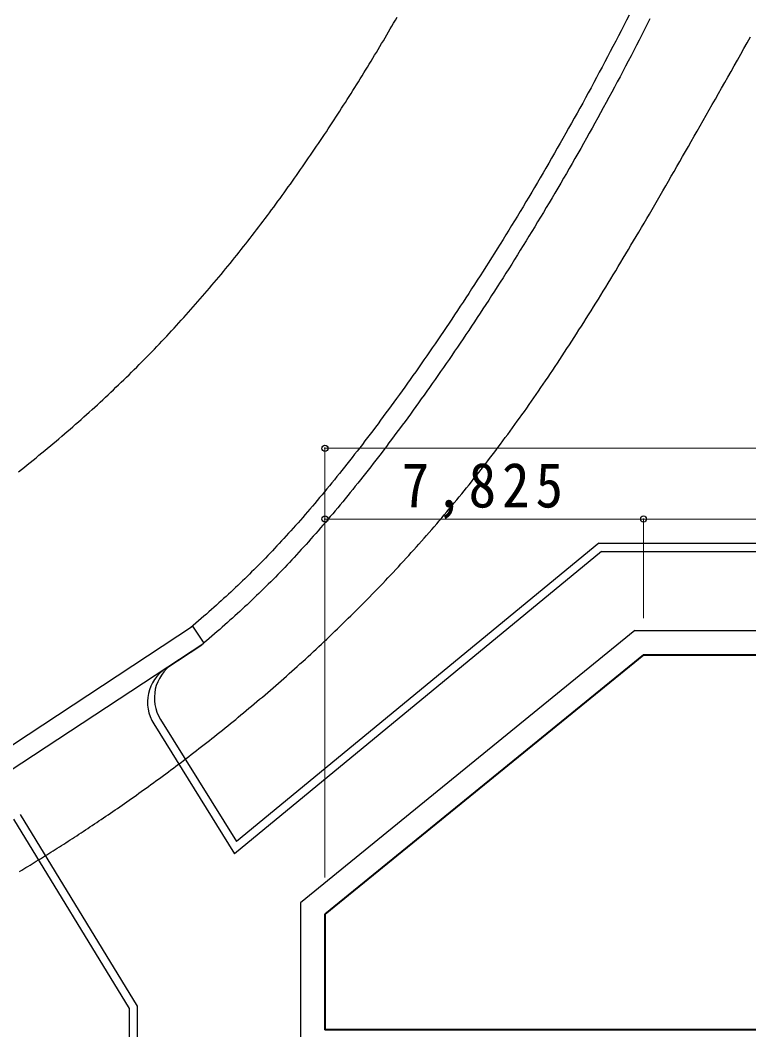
# Model space of a CAD drawing. Units: millimetres at full size, sheet at 1:300; details may follow other scales. Extents: x -143947 to 121650, y -84600 to 84600.
# Drawn here: x -83135 to -65240, y -12034 to 12748 of the extents above; entities that cross this region are included whole.
import ezdxf

# ---------------------------------------------------------------- set-up
doc = ezdxf.new("R2010")
doc.units = ezdxf.units.MM
doc.header["$LTSCALE"] = 300
doc.header["$PDMODE"] = 32
doc.header["$PDSIZE"] = 150
doc.linetypes.add('DASHED1', pattern=[1.8, 1.2, -0.6])
doc.layers.add('0-2_寸法', color=7, linetype='Continuous')
doc.layers.add('0-7_ハッチ', color=3, linetype='Continuous', lineweight=25)
doc.styles.add('ＭＳ ゴシック', font='')
doc.styles.get('ＭＳ ゴシック').set_extended_font_data('MS Gothic')

msp = doc.modelspace()

# ---------------------------------------------------------------- linework, layer by layer
at = {"layer": '0-7_ハッチ', "color": 4, "lineweight": 9}
for p, q in [((-75651.6, 2239.9), (-75651.6, -7000.6)), ((-75651.6, 2239.9), (43798.4, 2239.9)), ((-75651.6, 503.2), (-67827.1, 503.2)), ((-75651.6, 503.2), (-75651.6, -8298.7)), ((-67827.1, 503.2), (-67827.1, -1932.6)), ((-67827.1, 503.2), (43798.4, 503.2))]:
    msp.add_line(p, q, dxfattribs=at)
at = {"layer": '0-7_ハッチ'}
for p, q in [((-68927.8, -92.6), (-77824.6, -7411.5)), ((-68927.8, -92.6), (-58550.9, -92.6)), ((-68856.1, -292.6), (-77873.8, -7711)), ((-68856.1, -292.6), (-57850.9, -292.6)), ((-85632.8, -6544.3), (-78905.1, -2128.9)), ((-78905.1, -2128.9), (-78627.8, -2544.9)), ((-68040.3, -2232.6), (-76251.6, -8913.4)), ((-68040.3, -2232.6), (62227.5, -2232.6)), ((-85350.4, -6957), (-78627.8, -2544.9)), ((-79556.1, -3161.3), (-78677.3, -2583.8)), ((-79688.8, -4415.5), (-77824.6, -7411.5)), ((-79856, -4525.3), (-77873.8, -7711)), ((-83302.6, -6859.6), (-80462.8, -11510.4)), ((-83135.4, -6749.7), (-80262.8, -11454.1)), ((-76251.6, -8913.4), (-76251.6, -14132.6)), ((-80462.8, -11510.4), (-80462.8, -14136.4)), ((-80262.8, -11454.1), (-80262.8, -14136.4))]:
    msp.add_line(p, q, dxfattribs=at)
at = {"layer": '0-7_ハッチ', "color": 6, "lineweight": 40}
for p, q in [((-67827.1, -2832.6), (-75651.6, -9198.7)), ((-67827.1, -2832.6), (43798.4, -2832.6)), ((-75651.6, -9198.7), (-75651.6, -12032.6)), ((-45651.6, -12032.6), (-75651.6, -12032.6))]:
    msp.add_line(p, q, dxfattribs=at)
at = {"layer": '0-7_ハッチ'}
for points in [[(-74344.8, 12029.7), (-74301.8, 12101.6), (-74258.9, 12173.5), (-74216.1, 12245.4), (-74173.6, 12317.2), (-74131.2, 12389), (-74088.9, 12460.8), (-74046.8, 12532.5), (-74004.9, 12604.2), (-73963.2, 12675.8), (-73921.6, 12747.4), (-73880.2, 12819)], [(-68181.2, 12874.7), (-68246.5, 12746.1), (-68312.1, 12617.7), (-68377.9, 12489.4), (-68443.9, 12361.3), (-68510.2, 12233.3), (-68576.7, 12105.5), (-68643.4, 11978), (-68710.3, 11850.6), (-68777.4, 11723.4), (-68844.7, 11596.5), (-68912.2, 11469.8), (-68979.9, 11343.3), (-69047.7, 11217.1), (-69115.8, 11091.1), (-69184, 10965.5), (-69252.3, 10840.1), (-69320.8, 10715), (-69389.5, 10590.2), (-69458.3, 10465.7), (-69527.2, 10341.5), (-69596.3, 10217.6), (-69665.5, 10094.1), (-69734.8, 9971), (-69804.2, 9848.2), (-69873.7, 9725.7), (-69943.4, 9603.7)], [(-67669.7, 12778.3), (-67735.2, 12648.7), (-67801, 12519.3), (-67867, 12389.9), (-67933.2, 12260.8), (-67999.7, 12131.8), (-68066.4, 12003), (-68133.4, 11874.3), (-68200.5, 11745.9), (-68267.9, 11617.6), (-68335.4, 11489.6), (-68403.2, 11361.8), (-68471.1, 11234.3), (-68539.3, 11106.9), (-68607.6, 10979.9), (-68676.1, 10853.1), (-68744.7, 10726.6), (-68813.6, 10600.3), (-68882.5, 10474.4), (-68951.7, 10348.7), (-69020.9, 10223.4), (-69090.3, 10098.4), (-69159.9, 9973.7), (-69229.5, 9849.3), (-69299.3, 9725.4), (-69369.2, 9601.7), (-69439.2, 9478.4), (-69509.3, 9355.5)], [(-76149.9, 9223.6), (-76100.6, 9295), (-76051.4, 9366.4), (-76002.4, 9437.9), (-75953.6, 9509.4), (-75904.9, 9581), (-75856.4, 9652.7), (-75808, 9724.4), (-75759.8, 9796.1), (-75711.8, 9867.9), (-75663.9, 9939.7), (-75616.1, 10011.6), (-75568.6, 10083.5), (-75521.2, 10155.4), (-75473.9, 10227.4), (-75426.8, 10299.4), (-75379.9, 10371.4), (-75333.1, 10443.5), (-75286.5, 10515.5), (-75240.1, 10587.6), (-75193.8, 10659.7), (-75147.7, 10731.9), (-75101.7, 10804), (-75055.9, 10876.1), (-75010.2, 10948.3), (-74964.7, 11020.4), (-74919.4, 11092.6), (-74874.2, 11164.7), (-74829.2, 11236.9), (-74784.4, 11309), (-74739.7, 11381.1), (-74695.2, 11453.3), (-74650.8, 11525.4), (-74606.6, 11597.5), (-74562.6, 11669.6), (-74518.7, 11741.6), (-74475, 11813.7), (-74431.4, 11885.7), (-74388, 11957.7), (-74344.8, 12029.7)], [(-69943.4, 9603.7), (-70013.1, 9482), (-70082.9, 9360.7), (-70152.7, 9239.8), (-70222.7, 9119.3), (-70292.7, 8999.2), (-70362.8, 8879.5), (-70432.9, 8760.2), (-70503.1, 8641.4), (-70573.3, 8523.1), (-70643.6, 8405.2), (-70713.9, 8287.7), (-70784.2, 8170.7), (-70854.6, 8054.2), (-70924.9, 7938.1), (-70995.3, 7822.5), (-71065.6, 7707.4), (-71136, 7592.8), (-71206.4, 7478.7), (-71276.7, 7365.1), (-71347, 7252.1), (-71417.3, 7139.5), (-71487.6, 7027.4), (-71557.8, 6915.9), (-71628, 6804.9), (-71698.2, 6694.5), (-71768.3, 6584.5), (-71838.3, 6475.2), (-71908.3, 6366.3), (-71978.2, 6258.1), (-72048, 6150.4), (-72117.8, 6043.2), (-72187.4, 5936.6), (-72257, 5830.6), (-72326.5, 5725.1), (-72395.9, 5620.3), (-72465.2, 5516), (-72534.4, 5412.3), (-72603.4, 5309.2), (-72672.4, 5206.7)], [(-78200.9, 6509.1), (-78145.1, 6576.6), (-78089.5, 6644.2), (-78034, 6711.9), (-77978.7, 6779.8), (-77923.6, 6847.8), (-77868.7, 6915.9), (-77813.9, 6984.2), (-77759.3, 7052.5), (-77704.9, 7121), (-77650.7, 7189.6), (-77596.6, 7258.3), (-77542.7, 7327.2), (-77488.9, 7396.1), (-77435.4, 7465.2), (-77382, 7534.4), (-77328.8, 7603.7), (-77275.7, 7673.1), (-77222.8, 7742.6), (-77170.1, 7812.2), (-77117.5, 7881.9), (-77065.1, 7951.7), (-77012.9, 8021.6), (-76960.8, 8091.6), (-76908.9, 8161.7), (-76857.2, 8231.9), (-76805.6, 8302.2), (-76754.2, 8372.6), (-76703, 8443.1), (-76651.9, 8513.7), (-76601, 8584.3), (-76550.2, 8655), (-76499.6, 8725.8), (-76449.2, 8796.7), (-76398.9, 8867.7), (-76348.8, 8938.7), (-76298.8, 9009.8), (-76249, 9081), (-76199.4, 9152.3), (-76149.9, 9223.6)], [(-69509.3, 9355.5), (-69579.4, 9233), (-69649.7, 9110.9), (-69720.1, 8989.1), (-69790.5, 8867.8), (-69861, 8746.9), (-69931.6, 8626.4), (-70002.2, 8506.4), (-70072.8, 8386.7), (-70143.6, 8267.5), (-70214.3, 8148.8), (-70285.1, 8030.5), (-70355.9, 7912.7), (-70426.7, 7795.4), (-70497.6, 7678.5), (-70568.4, 7562.1), (-70639.3, 7446.2), (-70710.2, 7330.8), (-70781, 7215.9), (-70851.9, 7101.5), (-70922.7, 6987.6), (-70993.5, 6874.2), (-71064.3, 6761.4), (-71135, 6649.1), (-71205.7, 6537.3), (-71276.3, 6426), (-71346.9, 6315.3), (-71417.5, 6205.2), (-71487.9, 6095.5), (-71558.4, 5986.5), (-71628.7, 5878), (-71699, 5770), (-71769.2, 5662.7), (-71839.3, 5555.8), (-71909.3, 5449.6), (-71979.2, 5344), (-72049, 5238.9), (-72118.7, 5134.4), (-72188.3, 5030.5), (-72257.8, 4927.2)], [(-80526.3, 3983.9), (-80462.8, 4046), (-80399.5, 4108.3), (-80336.5, 4170.6), (-80273.7, 4233.1), (-80211.1, 4295.8), (-80148.7, 4358.5), (-80086.5, 4421.5), (-80024.5, 4484.5), (-79962.7, 4547.7), (-79901.1, 4611.1), (-79839.7, 4674.6), (-79778.6, 4738.2), (-79717.6, 4802), (-79656.8, 4865.9), (-79596.3, 4930), (-79535.9, 4994.2), (-79475.8, 5058.5), (-79415.8, 5123), (-79356.1, 5187.6), (-79296.5, 5252.4), (-79237.1, 5317.3), (-79178, 5382.3), (-79119, 5447.5), (-79060.2, 5512.8), (-79001.6, 5578.3), (-78943.2, 5643.9), (-78885, 5709.6), (-78827, 5775.5), (-78769.1, 5841.5), (-78711.5, 5907.7), (-78654, 5973.9), (-78596.7, 6040.4), (-78539.7, 6106.9), (-78482.7, 6173.6), (-78426, 6240.5), (-78369.5, 6307.4), (-78313.1, 6374.5), (-78256.9, 6441.7), (-78200.9, 6509.1)], [(-72672.4, 5206.7), (-72741.2, 5104.7), (-72810, 5003.4), (-72878.6, 4902.7), (-72947, 4802.5), (-73015.3, 4703), (-73083.5, 4604.1), (-73151.5, 4505.8), (-73219.4, 4408.1), (-73287.1, 4311.1), (-73354.7, 4214.6), (-73422.1, 4118.8), (-73489.4, 4023.6), (-73556.5, 3929.1), (-73623.4, 3835.1), (-73690.1, 3741.8), (-73756.7, 3649.2), (-73823.1, 3557.1), (-73889.3, 3465.8), (-73955.3, 3375), (-74021.1, 3284.9), (-74086.8, 3195.5), (-74152.2, 3106.7), (-74217.5, 3018.5), (-74282.5, 2931), (-74347.4, 2844.2), (-74412, 2758), (-74476.4, 2672.4), (-74540.7, 2587.6), (-74604.7, 2503.3), (-74668.5, 2419.8), (-74732.1, 2336.9), (-74795.5, 2254.6), (-74858.7, 2173), (-74921.7, 2092.1), (-74984.5, 2011.9), (-75047, 1932.3), (-75109.3, 1853.3), (-75171.4, 1775.1), (-75233.3, 1697.4)], [(-72257.8, 4927.2), (-72327.2, 4824.5), (-72396.4, 4722.4), (-72465.5, 4620.9), (-72534.5, 4519.9), (-72603.4, 4419.6), (-72672.1, 4319.9), (-72740.7, 4220.9), (-72809.1, 4122.4), (-72877.4, 4024.5), (-72945.5, 3927.3), (-73013.5, 3830.7), (-73081.3, 3734.7), (-73149, 3639.4), (-73216.4, 3544.6), (-73283.8, 3450.5), (-73350.9, 3357), (-73417.9, 3264.2), (-73484.7, 3172), (-73551.3, 3080.5), (-73617.7, 2989.5), (-73683.9, 2899.3), (-73750, 2809.6), (-73815.9, 2720.6), (-73881.6, 2632.3), (-73947, 2544.6), (-74012.3, 2457.5), (-74077.4, 2371.1), (-74142.3, 2285.4), (-74207, 2200.3), (-74271.5, 2115.8), (-74335.8, 2032.1), (-74399.9, 1948.9), (-74463.8, 1866.4), (-74527.5, 1784.6), (-74590.9, 1703.4), (-74654.2, 1622.9), (-74717.3, 1543), (-74780.1, 1463.8), (-74842.8, 1385.2)], [(-83176.1, 1665.6), (-83103.8, 1722.7), (-83031.7, 1779.9), (-82959.8, 1837.2), (-82888.2, 1894.6), (-82816.8, 1952.2), (-82745.7, 2009.9), (-82674.8, 2067.7), (-82604.1, 2125.6), (-82533.6, 2183.6), (-82463.4, 2241.8), (-82393.4, 2300), (-82323.6, 2358.4), (-82254.1, 2417), (-82184.8, 2475.6), (-82115.8, 2534.4), (-82046.9, 2593.3), (-81978.3, 2652.3), (-81910, 2711.4), (-81841.8, 2770.7), (-81773.9, 2830.1), (-81706.2, 2889.7), (-81638.8, 2949.3), (-81571.5, 3009.1), (-81504.5, 3069), (-81437.8, 3129.1), (-81371.2, 3189.3), (-81304.9, 3249.6), (-81238.8, 3310.1), (-81172.9, 3370.6), (-81107.3, 3431.4), (-81041.8, 3492.2), (-80976.6, 3553.2), (-80911.6, 3614.3), (-80846.9, 3675.6), (-80782.3, 3737), (-80718, 3798.5), (-80653.9, 3860.2), (-80590, 3922), (-80526.3, 3983.9)], [(-75233.3, 1697.4), (-75295, 1620.5), (-75356.5, 1544.2), (-75417.7, 1468.6), (-75478.8, 1393.6), (-75539.6, 1319.3), (-75600.2, 1245.6), (-75660.6, 1172.6), (-75720.8, 1100.2), (-75780.7, 1028.5), (-75840.5, 957.4), (-75900.1, 887), (-75959.4, 817.2), (-76018.6, 748.1), (-76077.6, 679.5), (-76136.4, 611.6), (-76195, 544.4), (-76253.4, 477.7), (-76311.6, 411.6), (-76369.7, 346.2), (-76427.6, 281.3), (-76485.3, 217.1), (-76542.9, 153.4), (-76600.3, 90.3), (-76657.6, 27.7), (-76714.7, -34.3), (-76771.8, -95.8), (-76828.7, -156.7), (-76885.5, -217.1), (-76942.2, -277), (-76998.8, -336.4), (-77055.3, -395.3), (-77111.8, -453.7), (-77168.3, -511.7), (-77224.7, -569.3), (-77281.1, -626.5), (-77337.5, -683.2), (-77393.9, -739.6), (-77450.3, -795.6), (-77506.8, -851.3)], [(-74842.8, 1385.2), (-74905.3, 1307.3), (-74967.5, 1230), (-75029.6, 1153.4), (-75091.4, 1077.4), (-75153, 1002.1), (-75214.5, 927.4), (-75275.7, 853.4), (-75336.8, 780), (-75397.6, 707.2), (-75458.3, 635.1), (-75518.8, 563.6), (-75579.1, 492.7), (-75639.2, 422.5), (-75699.1, 352.8), (-75758.8, 283.8), (-75818.4, 215.4), (-75877.8, 147.6), (-75937.1, 80.4), (-75996.1, 13.8), (-76055.1, -52.2), (-76113.9, -117.6), (-76172.5, -182.5), (-76231, -246.8), (-76289.4, -310.6), (-76347.6, -373.8), (-76405.8, -436.4), (-76463.8, -498.6), (-76521.8, -560.2), (-76579.7, -621.3), (-76637.5, -682), (-76695.2, -742.1), (-76752.9, -801.8), (-76810.5, -861.1), (-76868.2, -919.9), (-76925.8, -978.3), (-76983.4, -1036.3), (-77041.1, -1093.9), (-77098.8, -1151.1), (-77156.5, -1208)], [(-77506.8, -851.3), (-77563.4, -906.6), (-77620.1, -961.7), (-77676.8, -1016.5), (-77733.8, -1071), (-77790.9, -1125.4), (-77848.2, -1179.5), (-77905.7, -1233.5), (-77963.5, -1287.4), (-78021.6, -1341.2), (-78080, -1395), (-78138.7, -1448.7), (-78197.9, -1502.4), (-78257.5, -1556.2), (-78317.5, -1610.1), (-78378.1, -1664.2), (-78439.3, -1718.4), (-78501, -1772.9), (-78563.5, -1827.6), (-78626.6, -1882.7), (-78690.6, -1938.2), (-78755.3, -1994.1), (-78821, -2050.6), (-78887.6, -2107.6), (-78955.6, -2165.5)], [(-77156.5, -1208), (-77214.3, -1264.6), (-77272.2, -1320.9), (-77330.3, -1376.9), (-77388.5, -1432.6), (-77446.8, -1488.2), (-77505.4, -1543.5), (-77564.1, -1598.7), (-77623.1, -1653.7), (-77682.4, -1708.6), (-77742, -1763.4), (-77801.9, -1818.2), (-77862.2, -1873), (-77923, -1927.8), (-77984.2, -1982.7), (-78045.8, -2037.8), (-78108, -2092.9), (-78170.9, -2148.3), (-78234.3, -2204), (-78298.4, -2259.9), (-78363.3, -2316.2), (-78429, -2372.9), (-78495.5, -2430.1), (-78562.9, -2487.8), (-78631.3, -2546.1)]]:
    msp.add_lwpolyline(points, dxfattribs=at)
at = {"layer": '0-7_ハッチ', "linetype": 'DASHED1'}
for points in [[(-66507.2, 10027.2), (-66434.1, 10155.4), (-66360.5, 10284.6), (-66286.5, 10414.7), (-66211.9, 10545.8), (-66136.9, 10677.9), (-66061.3, 10810.9), (-65985.3, 10944.9), (-65908.8, 11079.9), (-65831.8, 11215.9), (-65754.2, 11352.8), (-65676.2, 11490.8), (-65597.7, 11629.6), (-65518.6, 11769.5), (-65439.1, 11910.3), (-65359, 12052.1), (-65278.5, 12194.8), (-65197.4, 12338.4)], [(-69055.8, 5709.1), (-68995.8, 5805.4), (-68935.7, 5902.4), (-68875.4, 6000), (-68814.9, 6098.2), (-68754.2, 6197.1), (-68693.3, 6296.7), (-68632.1, 6397), (-68570.8, 6498), (-68509.2, 6599.6), (-68447.3, 6702), (-68385.2, 6805.1), (-68322.8, 6909), (-68260.1, 7013.6), (-68197.2, 7119), (-68133.9, 7225.1), (-68070.4, 7332), (-68006.6, 7439.7), (-67942.4, 7548.3), (-67877.9, 7657.6), (-67813.1, 7767.7), (-67747.9, 7878.7), (-67682.4, 7990.5), (-67616.5, 8103.1), (-67550.2, 8216.6), (-67483.6, 8331), (-67416.6, 8446.2), (-67349.2, 8562.3), (-67281.4, 8679.3), (-67213.2, 8797.3), (-67144.5, 8916.1), (-67075.5, 9035.8), (-67006, 9156.4), (-66936.1, 9278), (-66865.8, 9400.5), (-66795, 9523.9), (-66723.7, 9648.3), (-66652, 9773.7), (-66579.9, 9899.9), (-66507.2, 10027.2)], [(-71337.8, 2343.5), (-71279, 2422.3), (-71220.2, 2501.5), (-71161.6, 2580.9), (-71103, 2660.7), (-71044.5, 2740.8), (-70986.1, 2821.2), (-70927.7, 2902), (-70869.4, 2983.1), (-70811.1, 3064.6), (-70752.9, 3146.4), (-70694.7, 3228.6), (-70636.5, 3311.1), (-70578.4, 3394.1), (-70520.3, 3477.4), (-70462.2, 3561.1), (-70404.1, 3645.2), (-70346, 3729.7), (-70288, 3814.6), (-70229.9, 3899.9), (-70171.8, 3985.7), (-70113.7, 4071.9), (-70055.6, 4158.5), (-69997.4, 4245.7), (-69939.2, 4333.2), (-69880.9, 4421.3), (-69822.6, 4509.8), (-69764.2, 4598.8), (-69705.7, 4688.4), (-69647.2, 4778.4), (-69588.6, 4869), (-69529.9, 4960.1), (-69471.1, 5051.7), (-69412.1, 5143.9), (-69353.1, 5236.6), (-69293.9, 5329.9), (-69234.6, 5423.8), (-69175.1, 5518.3), (-69115.5, 5613.4), (-69055.8, 5709.1)], [(-73719.9, -530), (-73656.4, -460.7), (-73593.1, -391.2), (-73529.9, -321.5), (-73466.8, -251.5), (-73403.8, -181.3), (-73341, -110.9), (-73278.2, -40.3), (-73215.7, 30.5), (-73153.2, 101.6), (-73090.9, 172.8), (-73028.7, 244.3), (-72966.6, 316.1), (-72904.7, 388), (-72842.8, 460.2), (-72781.2, 532.6), (-72719.6, 605.2), (-72658.2, 678.1), (-72596.9, 751.2), (-72535.8, 824.5), (-72474.7, 898), (-72413.8, 971.8), (-72353, 1045.9), (-72292.4, 1120.1), (-72231.9, 1194.6), (-72171.5, 1269.4), (-72111.2, 1344.4), (-72051, 1419.6), (-71991, 1495.1), (-71931.1, 1570.9), (-71871.3, 1646.9), (-71811.6, 1723.2), (-71752, 1799.8), (-71692.5, 1876.6), (-71633.1, 1953.7), (-71573.9, 2031.1), (-71514.7, 2108.7), (-71455.6, 2186.7), (-71396.7, 2264.9), (-71337.8, 2343.5)], [(-76263.4, -3053), (-76197.2, -2993), (-76131.1, -2932.7), (-76064.9, -2872.1), (-75998.8, -2811.3), (-75932.7, -2750.2), (-75866.6, -2688.9), (-75800.6, -2627.3), (-75734.5, -2565.5), (-75668.5, -2503.4), (-75602.6, -2441), (-75536.7, -2378.4), (-75470.8, -2315.6), (-75404.9, -2252.5), (-75339.2, -2189.2), (-75273.4, -2125.6), (-75207.8, -2061.8), (-75142.2, -1997.8), (-75076.6, -1933.5), (-75011.1, -1868.9), (-74945.7, -1804.2), (-74880.4, -1739.2), (-74815.1, -1673.9), (-74749.9, -1608.5), (-74684.8, -1542.8), (-74619.8, -1476.8), (-74554.9, -1410.7), (-74490, -1344.3), (-74425.3, -1277.6), (-74360.6, -1210.8), (-74296.1, -1143.7), (-74231.6, -1076.4), (-74167.3, -1008.9), (-74103, -941.2), (-74038.9, -873.2), (-73974.9, -805), (-73910.9, -736.6), (-73847.1, -668), (-73783.4, -599.1), (-73719.9, -530)], [(-78807.9, -5180.1), (-78744.5, -5131), (-78680.9, -5081.6), (-78617.2, -5031.9), (-78553.3, -4981.9), (-78489.3, -4931.6), (-78425.2, -4881), (-78361, -4830.2), (-78296.6, -4779), (-78232.1, -4727.6), (-78167.6, -4675.8), (-78102.9, -4623.8), (-78038.1, -4571.5), (-77973.2, -4518.9), (-77908.2, -4466), (-77843.1, -4412.9), (-77778, -4359.4), (-77712.7, -4305.7), (-77647.4, -4251.6), (-77582, -4197.3), (-77516.5, -4142.7), (-77450.9, -4087.9), (-77385.3, -4032.7), (-77319.6, -3977.3), (-77253.9, -3921.6), (-77188.1, -3865.6), (-77122.2, -3809.3), (-77056.3, -3752.8), (-76990.4, -3695.9), (-76924.4, -3638.8), (-76858.4, -3581.5), (-76792.4, -3523.8), (-76726.3, -3465.9), (-76660.2, -3407.7), (-76594.1, -3349.3), (-76528, -3290.5), (-76461.8, -3231.6), (-76395.7, -3172.3), (-76329.5, -3112.8), (-76263.4, -3053)], [(-81144.2, -6868.8), (-81088.2, -6830.9), (-81031.9, -6792.7), (-80975.4, -6754.3), (-80918.7, -6715.5), (-80861.8, -6676.5), (-80804.7, -6637.2), (-80747.3, -6597.7), (-80689.8, -6557.8), (-80632, -6517.7), (-80574.1, -6477.3), (-80515.9, -6436.6), (-80457.5, -6395.6), (-80398.9, -6354.4), (-80340, -6312.8), (-80281, -6271), (-80221.8, -6228.9), (-80162.4, -6186.5), (-80102.7, -6143.8), (-80042.9, -6100.9), (-79982.9, -6057.6), (-79922.6, -6014), (-79862.2, -5970.2), (-79801.6, -5926.1), (-79740.8, -5881.6), (-79679.8, -5836.9), (-79618.7, -5791.9), (-79557.3, -5746.6), (-79495.8, -5701), (-79434.1, -5655.1), (-79372.2, -5608.9), (-79310.1, -5562.5), (-79247.9, -5515.7), (-79185.5, -5468.6), (-79123, -5421.3), (-79060.3, -5373.6), (-78997.4, -5325.7), (-78934.4, -5277.4), (-78871.2, -5228.9), (-78807.9, -5180.1)], [(-83150, -8144.5), (-83098.8, -8113.8), (-83047.5, -8083.1), (-82996.3, -8052.3), (-82945.2, -8021.4), (-82894, -7990.4), (-82842.8, -7959.3), (-82791.6, -7928.1), (-82740.4, -7896.7), (-82689.1, -7865.3), (-82637.8, -7833.7), (-82586.4, -7801.9), (-82534.9, -7770), (-82483.3, -7738), (-82431.6, -7705.7), (-82379.9, -7673.3), (-82327.9, -7640.7), (-82275.9, -7608), (-82223.8, -7575), (-82171.4, -7541.9), (-82119, -7508.5), (-82066.4, -7474.9), (-82013.6, -7441.2), (-81960.7, -7407.2), (-81907.6, -7373), (-81854.3, -7338.5), (-81800.9, -7303.9), (-81747.2, -7269), (-81693.4, -7233.8), (-81639.4, -7198.5), (-81585.2, -7162.9), (-81530.8, -7127), (-81476.2, -7090.9), (-81421.4, -7054.5), (-81366.4, -7017.9), (-81311.1, -6981), (-81255.7, -6943.9), (-81200.1, -6906.5), (-81144.2, -6868.8)]]:
    msp.add_lwpolyline(points, dxfattribs=at)
at = {"layer": '0-7_ハッチ'}
for centre in [(-79007, -3997), (-78839.8, -3887.2)]:
    msp.add_arc(centre, 1000, 123.31063, 211.89079, dxfattribs=at)
at = {"layer": '0-7_ハッチ', "color": 4}
for p in [(-75651.6, 2239.9), (-75651.6, 503.2), (-67827.1, 503.2)]:
    msp.add_point(p, dxfattribs=at)

# ---------------------------------------------------------------- texts
at = {"layer": '0-2_寸法', "insert": (-73764.3, 503.2), "char_height": 1100, "attachment_point": 7, "style": 'ＭＳ ゴシック'}
msp.add_mtext('\\T1.22;\\W0.9;7,825', dxfattribs=at)

doc.saveas('drawing.dxf')
